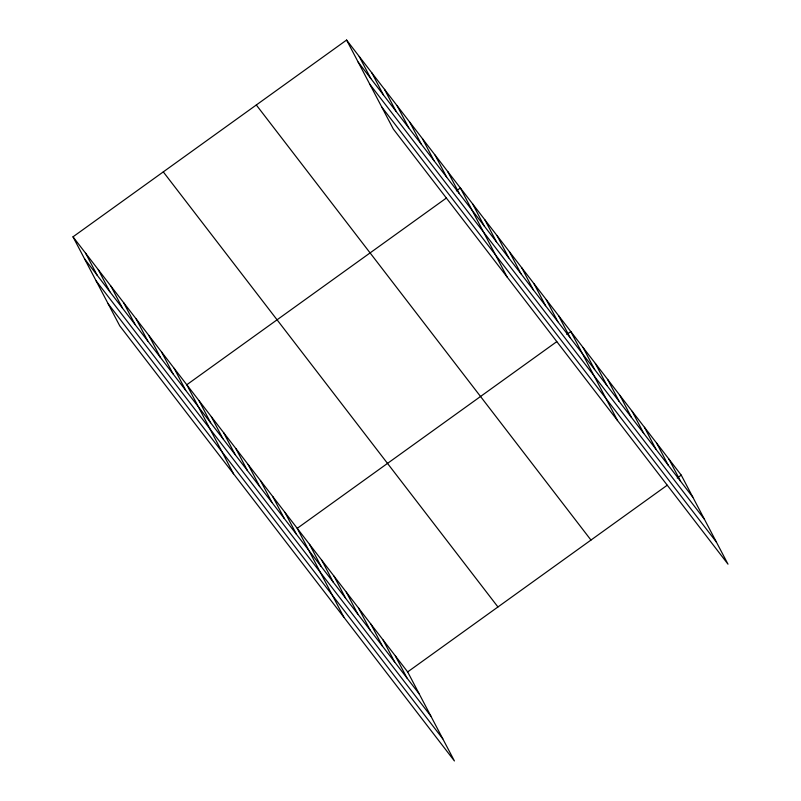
<?xml version="1.0" encoding="UTF-8"?>
<svg xmlns="http://www.w3.org/2000/svg" width="801" height="801" viewBox="0 0 801 801"><rect width="100%" height="100%" fill="white"/><g stroke="black" fill="none" stroke-linecap="round" stroke-linejoin="round"><path stroke-width="1.2" d="M73.001 236.826L407.659 671.909L454.407 760.95L119.749 325.867L73.001 236.826L346.593 40.05L681.25 475.133L727.999 564.174L393.341 129.091L346.593 40.05M446.327 198.077L186.783 384.75L233.532 473.791M456.36 190.868L460.375 187.975L507.123 277.026M556.765 341.657L297.221 528.33L343.969 617.371M566.798 334.438L570.813 331.554L617.561 420.605M407.659 671.909L667.203 485.236M677.235 478.017L681.25 475.133M358.157 62.088L692.815 497.171M369.772 84.195L704.429 519.278M381.727 106.984L716.384 542.067M256.31 104.981L590.968 540.064M163.284 171.885L497.942 606.968M84.576 258.863L419.233 693.946M96.18 280.971L430.838 716.054M108.145 303.759L442.803 738.842M668.975 459.183L680.55 481.221M656.71 443.223L668.274 465.261M644.435 427.273L656.009 449.311M632.169 411.324L643.734 433.361M619.894 395.364L631.458 417.401M607.619 379.414L619.193 401.451M595.353 363.464L606.918 385.501M583.078 347.504L594.652 369.541M558.537 315.604L570.112 337.642M546.272 299.654L557.836 321.692M533.997 283.694L545.571 305.732M521.731 267.744L533.296 289.782M509.456 251.794L521.03 273.832M497.181 235.834L508.755 257.872M484.915 219.885L496.48 241.922M472.64 203.935L484.215 225.972M447.729 171.544L459.303 193.582M435.083 155.104L446.658 177.141M422.447 138.673L434.012 160.711M409.802 122.233L421.376 144.27M397.156 105.792L408.73 127.83M384.52 89.362L396.084 111.399M371.874 72.921L383.439 94.959M359.228 56.491L370.803 78.528M395.394 655.949L406.958 677.986M383.118 639.999L394.693 662.037M370.853 624.049L382.417 646.087M358.578 608.089L370.152 630.127M346.312 592.139L357.877 614.177M334.037 576.189L345.611 598.227M321.762 560.229L333.336 582.267M309.496 544.279L321.061 566.317M284.956 512.38L296.52 534.417M272.68 496.42L284.255 518.457M260.415 480.47L271.98 502.507M248.14 464.52L259.714 486.557M235.874 448.56L247.439 470.598M223.599 432.61L235.174 454.648M211.324 416.66L222.898 438.698M199.059 400.7L210.623 422.738M174.147 368.31L185.712 390.347M161.502 351.879L173.076 373.917M148.856 335.439L160.43 357.476M136.22 319.008L147.784 341.046M123.574 302.568L135.139 324.605M110.928 286.127L122.503 308.165M98.293 269.697L109.857 291.734M85.647 253.256L97.211 275.294"/></g></svg>
